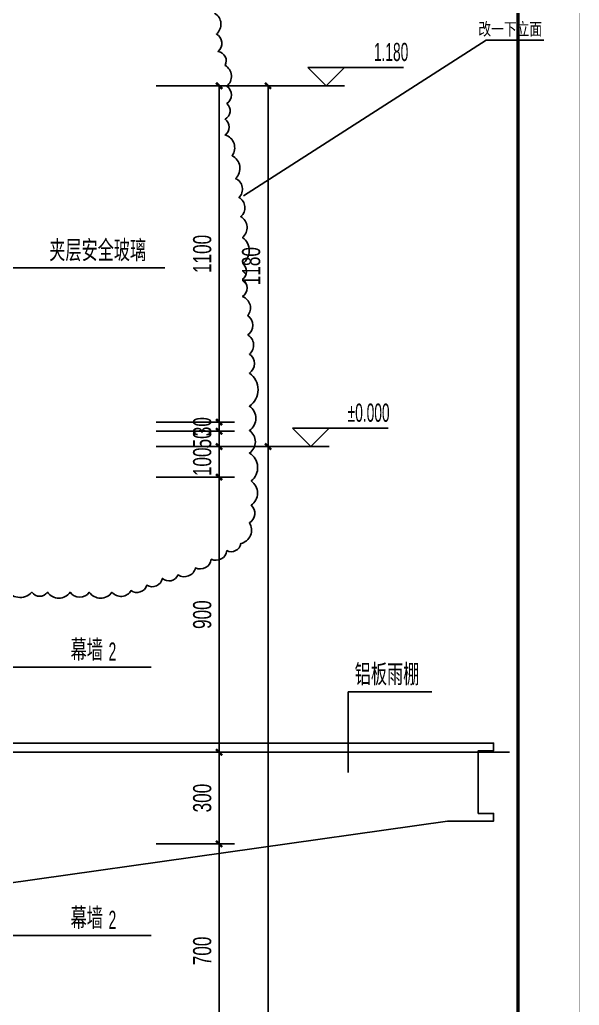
# Model space of a CAD drawing. Extents: x 57342 to 87103, y 19822 to 43940.
# Drawn here: x 85273 to 87103, y 28654 to 31878 of the extents above; entities that cross this region are included whole.
import ezdxf

# ---------------------------------------------------------------- set-up
doc = ezdxf.new("R2010")
doc.units = 0
doc.header["$LTSCALE"] = 1000
doc.header["$MEASUREMENT"] = 0
for name, color, linetype in [('01-标注_尺寸', 124, 'Continuous'), ('01-标注_标高', 200, 'Continuous'), ('01-标注_符号', 200, 'Continuous'), ('02-TEXT_标注', 130, 'Continuous'), ('D_铝板', 181, 'Continuous')]:
    doc.layers.add(name, color=color, linetype=linetype)
doc.layers.add('04-不打印_辅助线', color=165, linetype='Continuous', plot=False)
doc.layers.add('DIM_MODI', color=6, linetype='Continuous', plot=False)
doc.styles.add('_TCH_DIM', font='ros.shx', dxfattribs={"width": 0.8, "bigfont": 'jd.shx'})
doc.styles.add('_TCH_DIM_T3', font='ros.shx', dxfattribs={"width": 0.705882, "bigfont": 'jd.shx'})
doc.styles.add('_TCH_LABEL', font='STXIHEI_0.TTF', dxfattribs={"width": 0.75})
doc.dimstyles.new('_TCH_ARCH&&20', dxfattribs={"dimtxt": 59.5, "dimasz": 20, "dimexe": 50, "dimexo": 60, "dimgap": 25.25, "dimtad": 1, "dimdec": 0, "dimzin": 0, "dimdsep": 46, "dimtxsty": '_TCH_DIM_T3', "dimblk": 'ARCHTICK', "dimcen": 0.09, "dimclrt": 7, "dimazin": 2, "dimtfac": 1, "dimtdec": 0, "dimtix": 1, "dimtmove": 2, "dimatfit": 3, "dimfxl": 0, "dimtolj": 1, "dimtzin": 0, "dimarcsym": 0})

# ---------------------------------------------------------------- blocks, each defined once
blk = doc.blocks.new('图框-A1+1-4')
for points, const_width in [([(0, 0), (1051, 0), (1051, 594), (0, 594)], 0.05), ([(976, 584), (25, 584), (25, 10), (976, 10)], 0.5)]:
    blk.add_lwpolyline(points, close=True, dxfattribs=dict(const_width=const_width))
blk = doc.blocks.new('_ArchTick')
at = {"color": 0, "linetype": 'ByBlock', "const_width": 0.4}
blk.add_lwpolyline([(-0.5, -0.5), (0.5, 0.5)], dxfattribs=at)
blk = doc.blocks.new('*D152')
at = {"layer": '01-标注_尺寸', "color": 0, "lineweight": -2, "transparency": 16777216}
for p, q in [((85719.6, 29181.6), (85974.9, 29181.6)), ((85924.9, 28481.6), (85924.9, 29181.6)), ((85719.6, 28481.6), (85974.9, 28481.6))]:
    blk.add_line(p, q, dxfattribs=at)
at = {"layer": 'Defpoints', "color": 0, "transparency": 16777216}
for p in [(85659.6, 29181.6), (85924.9, 29181.6), (85659.6, 28481.6)]:
    blk.add_point(p, dxfattribs=at)
at = {"layer": '01-标注_尺寸', "color": 0, "lineweight": -2, "transparency": 16777216, "xscale": 20, "yscale": 20, "zscale": 20}
for p, rotation in [((85924.9, 29181.6), 90), ((85924.9, 28481.6), 270)]:
    blk.add_blockref('_ArchTick', p, dxfattribs=dict(at, rotation=rotation))
at = {"layer": '01-标注_尺寸', "color": 7, "transparency": 16777216, "insert": (85869.9, 28831.6), "char_height": 59.5, "attachment_point": 5, "rotation": 90, "style": '_TCH_DIM_T3'}
blk.add_mtext('\\A1;700', dxfattribs=at)
blk = doc.blocks.new('*D153')
at = {"layer": '01-标注_尺寸', "color": 0, "lineweight": -2, "transparency": 16777216}
for p, q in [((85719.6, 29481.6), (85974.9, 29481.6)), ((85924.9, 29181.6), (85924.9, 29481.6)), ((85719.6, 29181.6), (85974.9, 29181.6))]:
    blk.add_line(p, q, dxfattribs=at)
at = {"layer": 'Defpoints', "color": 0, "transparency": 16777216}
for p in [(85659.6, 29481.6), (85924.9, 29481.6), (85659.6, 29181.6)]:
    blk.add_point(p, dxfattribs=at)
at = {"layer": '01-标注_尺寸', "color": 0, "lineweight": -2, "transparency": 16777216, "xscale": 20, "yscale": 20, "zscale": 20}
for p, rotation in [((85924.9, 29481.6), 90), ((85924.9, 29181.6), 270)]:
    blk.add_blockref('_ArchTick', p, dxfattribs=dict(at, rotation=rotation))
at = {"layer": '01-标注_尺寸', "color": 7, "transparency": 16777216, "insert": (85869.9, 29331.6), "char_height": 59.5, "attachment_point": 5, "rotation": 90, "style": '_TCH_DIM_T3'}
blk.add_mtext('\\A1;300', dxfattribs=at)
blk = doc.blocks.new('*D154')
at = {"layer": '01-标注_尺寸', "color": 0, "lineweight": -2, "transparency": 16777216}
for p, q in [((85719.6, 30381.6), (85974.9, 30381.6)), ((85924.9, 29481.6), (85924.9, 30381.6)), ((85719.6, 29481.6), (85974.9, 29481.6))]:
    blk.add_line(p, q, dxfattribs=at)
at = {"layer": 'Defpoints', "color": 0, "transparency": 16777216}
for p in [(85659.6, 30381.6), (85924.9, 30381.6), (85659.6, 29481.6)]:
    blk.add_point(p, dxfattribs=at)
at = {"layer": '01-标注_尺寸', "color": 0, "lineweight": -2, "transparency": 16777216, "xscale": 20, "yscale": 20, "zscale": 20}
for p, rotation in [((85924.9, 30381.6), 90), ((85924.9, 29481.6), 270)]:
    blk.add_blockref('_ArchTick', p, dxfattribs=dict(at, rotation=rotation))
at = {"layer": '01-标注_尺寸', "color": 7, "transparency": 16777216, "insert": (85869.9, 29931.6), "char_height": 59.5, "attachment_point": 5, "rotation": 90, "style": '_TCH_DIM_T3'}
blk.add_mtext('\\A1;900', dxfattribs=at)
blk = doc.blocks.new('*D155')
at = {"layer": '01-标注_尺寸', "color": 0, "lineweight": -2, "transparency": 16777216}
for p, q in [((85924.9, 30481.6), (85924.9, 30501.6)), ((85719.6, 30481.6), (85974.9, 30481.6)), ((85924.9, 30381.6), (85924.9, 30481.6)), ((85719.6, 30381.6), (85974.9, 30381.6)), ((85924.9, 30381.6), (85924.9, 30361.6))]:
    blk.add_line(p, q, dxfattribs=at)
at = {"layer": 'Defpoints', "color": 0, "transparency": 16777216}
for p in [(85659.6, 30481.6), (85924.9, 30481.6), (85659.6, 30381.6)]:
    blk.add_point(p, dxfattribs=at)
at = {"layer": '01-标注_尺寸', "color": 0, "lineweight": -2, "transparency": 16777216, "xscale": 20, "yscale": 20, "zscale": 20}
for p, rotation in [((85924.9, 30481.6), 270), ((85924.9, 30381.6), 90)]:
    blk.add_blockref('_ArchTick', p, dxfattribs=dict(at, rotation=rotation))
at = {"layer": '01-标注_尺寸', "color": 7, "transparency": 16777216, "insert": (85869.9, 30431.6), "char_height": 59.5, "attachment_point": 5, "rotation": 90, "style": '_TCH_DIM_T3'}
blk.add_mtext('\\A1;100', dxfattribs=at)
blk = doc.blocks.new('*D156')
at = {"layer": '01-标注_尺寸', "color": 0, "lineweight": -2, "transparency": 16777216}
for p, q in [((85719.6, 30531.6), (85974.9, 30531.6)), ((85924.9, 30531.6), (85924.9, 30551.6)), ((85924.9, 30481.6), (85924.9, 30531.6)), ((85719.6, 30481.6), (85974.9, 30481.6)), ((85924.9, 30481.6), (85924.9, 30461.6))]:
    blk.add_line(p, q, dxfattribs=at)
at = {"layer": 'Defpoints', "color": 0, "transparency": 16777216}
for p in [(85659.6, 30531.6), (85924.9, 30531.6), (85659.6, 30481.6)]:
    blk.add_point(p, dxfattribs=at)
at = {"layer": '01-标注_尺寸', "color": 0, "lineweight": -2, "transparency": 16777216, "xscale": 20, "yscale": 20, "zscale": 20}
for p, rotation in [((85924.9, 30531.6), 270), ((85924.9, 30481.6), 90)]:
    blk.add_blockref('_ArchTick', p, dxfattribs=dict(at, rotation=rotation))
at = {"layer": '01-标注_尺寸', "color": 7, "transparency": 16777216, "insert": (85869.9, 30506.6), "char_height": 59.5, "attachment_point": 5, "rotation": 90, "style": '_TCH_DIM_T3'}
blk.add_mtext('\\A1;50', dxfattribs=at)
blk = doc.blocks.new('*D157')
at = {"layer": '01-标注_尺寸', "color": 0, "lineweight": -2, "transparency": 16777216}
for p, q in [((85924.9, 30561.6), (85924.9, 30581.6)), ((85719.6, 30561.6), (85974.9, 30561.6)), ((85719.6, 30531.6), (85974.9, 30531.6)), ((85924.9, 30531.6), (85924.9, 30561.6)), ((85924.9, 30531.6), (85924.9, 30511.6))]:
    blk.add_line(p, q, dxfattribs=at)
at = {"layer": 'Defpoints', "color": 0, "transparency": 16777216}
for p in [(85659.6, 30561.6), (85659.6, 30531.6), (85924.9, 30561.6)]:
    blk.add_point(p, dxfattribs=at)
at = {"layer": '01-标注_尺寸', "color": 0, "lineweight": -2, "transparency": 16777216, "xscale": 20, "yscale": 20, "zscale": 20}
for p, rotation in [((85924.9, 30561.6), 270), ((85924.9, 30531.6), 90)]:
    blk.add_blockref('_ArchTick', p, dxfattribs=dict(at, rotation=rotation))
at = {"layer": '01-标注_尺寸', "color": 7, "transparency": 16777216, "insert": (85869.9, 30546.6), "char_height": 59.5, "attachment_point": 5, "rotation": 90, "style": '_TCH_DIM_T3'}
blk.add_mtext('\\A1;30', dxfattribs=at)
blk = doc.blocks.new('*D158')
at = {"layer": '01-标注_尺寸', "color": 0, "lineweight": -2, "transparency": 16777216}
for p, q in [((85719.6, 31661.6), (85974.9, 31661.6)), ((85924.9, 30561.6), (85924.9, 31661.6)), ((85719.6, 30561.6), (85974.9, 30561.6))]:
    blk.add_line(p, q, dxfattribs=at)
at = {"layer": 'Defpoints', "color": 0, "transparency": 16777216}
for p in [(85659.6, 31661.6), (85924.9, 31661.6), (85659.6, 30561.6)]:
    blk.add_point(p, dxfattribs=at)
at = {"layer": '01-标注_尺寸', "color": 0, "lineweight": -2, "transparency": 16777216, "xscale": 20, "yscale": 20, "zscale": 20}
for p, rotation in [((85924.9, 31661.6), 90), ((85924.9, 30561.6), 270)]:
    blk.add_blockref('_ArchTick', p, dxfattribs=dict(at, rotation=rotation))
at = {"layer": '01-标注_尺寸', "color": 7, "transparency": 16777216, "insert": (85869.9, 31111.6), "char_height": 59.5, "attachment_point": 5, "rotation": 90, "style": '_TCH_DIM_T3'}
blk.add_mtext('\\A1;1100', dxfattribs=at)
blk = doc.blocks.new('*D159')
at = {"layer": '01-标注_尺寸', "color": 0, "lineweight": -2, "transparency": 16777216}
for p, q in [((85861.8, 30481.6), (86134.9, 30481.6)), ((86084.9, 26081.6), (86084.9, 30481.6)), ((85861.8, 26081.6), (86134.9, 26081.6))]:
    blk.add_line(p, q, dxfattribs=at)
at = {"layer": 'Defpoints', "color": 0, "transparency": 16777216}
for p in [(85801.8, 30481.6), (86084.9, 30481.6), (85801.8, 26081.6)]:
    blk.add_point(p, dxfattribs=at)
at = {"layer": '01-标注_尺寸', "color": 0, "lineweight": -2, "transparency": 16777216, "xscale": 20, "yscale": 20, "zscale": 20}
for p, rotation in [((86084.9, 30481.6), 90), ((86084.9, 26081.6), 270)]:
    blk.add_blockref('_ArchTick', p, dxfattribs=dict(at, rotation=rotation))
at = {"layer": '01-标注_尺寸', "color": 7, "transparency": 16777216, "insert": (86029.9, 28281.6), "char_height": 59.5, "attachment_point": 5, "rotation": 90, "style": '_TCH_DIM_T3'}
blk.add_mtext('\\A1;5500', dxfattribs=at)
blk = doc.blocks.new('*D160')
at = {"layer": '01-标注_尺寸', "color": 0, "lineweight": -2, "transparency": 16777216}
for p, q in [((85861.8, 31661.6), (86134.9, 31661.6)), ((86084.9, 30481.6), (86084.9, 31661.6)), ((85861.8, 30481.6), (86134.9, 30481.6))]:
    blk.add_line(p, q, dxfattribs=at)
at = {"layer": 'Defpoints', "color": 0, "transparency": 16777216}
for p in [(85801.8, 31661.6), (86084.9, 31661.6), (85801.8, 30481.6)]:
    blk.add_point(p, dxfattribs=at)
at = {"layer": '01-标注_尺寸', "color": 0, "lineweight": -2, "transparency": 16777216, "xscale": 20, "yscale": 20, "zscale": 20}
for p, rotation in [((86084.9, 31661.6), 90), ((86084.9, 30481.6), 270)]:
    blk.add_blockref('_ArchTick', p, dxfattribs=dict(at, rotation=rotation))
at = {"layer": '01-标注_尺寸', "color": 7, "transparency": 16777216, "insert": (86029.9, 31071.6), "char_height": 59.5, "attachment_point": 5, "rotation": 90, "style": '_TCH_DIM_T3'}
blk.add_mtext('\\A1;1180', dxfattribs=at)

msp = doc.modelspace()

# ---------------------------------------------------------------- linework, layer by layer
at = {"layer": '01-标注_标高'}
for p, q in [((86274.9, 31661.6), (86214.9, 31721.6)), ((86214.9, 31721.6), (86527.9, 31721.6)), ((86274.9, 31661.6), (86334.9, 31721.6)), ((86134.9, 31661.6), (86334.9, 31661.6)), ((86224.9, 30481.6), (86164.9, 30541.6)), ((86164.9, 30541.6), (86477.9, 30541.6)), ((86224.9, 30481.6), (86284.9, 30541.6)), ((86084.9, 30481.6), (86284.9, 30481.6))]:
    msp.add_line(p, q, dxfattribs=at)
at = {"layer": '01-标注_符号'}
for p, q in [((85222.2, 31066.6), (85341.6, 31066.6)), ((85341.6, 31066.6), (85747.3, 31066.6)), ((85222.2, 29760.1), (85418.3, 29760.1)), ((85418.3, 29760.1), (85702.4, 29760.1)), ((86346.6, 29415.5), (86346.6, 29679.7)), ((86346.6, 29679.7), (86620.8, 29679.7)), ((85222.2, 28882.6), (85418.3, 28882.6)), ((85418.3, 28882.6), (85702.4, 28882.6))]:
    msp.add_line(p, q, dxfattribs=at)
at = {"layer": '04-不打印_辅助线'}
msp.add_lwpolyline([(84222.2, 29481.6), (86874.7, 29481.6)], dxfattribs=at)
at = {"layer": 'D_铝板'}
msp.add_lwpolyline([(85222.2, 29051.6), (86672.2, 29256.6), (86822.2, 29256.6), (86822.2, 29281.6), (86772.2, 29281.6), (86772.2, 29486.6), (86822.2, 29486.6), (86822.2, 29511.6), (85022.2, 29511.6), (85022.2, 29051.6)], close=True, dxfattribs=at)
at = {"layer": 'DIM_MODI'}
for p, q in [((86004.2, 31302.1), (86798.7, 31811.1)), ((86798.7, 31811.1), (86986.6, 31811.1))]:
    msp.add_line(p, q, dxfattribs=at)
msp.add_lwpolyline([(85227.2, 30016.3, 0.520567), (85312.6, 30004.9, 0.520567), (85312.6, 30004.9, 0.520567), (85363.8, 30004.9, 0.520567), (85363.8, 30004.9, 0.520567), (85437.8, 30004.9, 0.520567), (85437.8, 30004.9, 0.520567), (85500.4, 30004.9, 0.520567), (85500.4, 30004.9, 0.520567), (85574.5, 30004.9, 0.520567), (85574.5, 30004.9, 0.520567), (85637.1, 30010.6, 0.520567), (85637.1, 30010.6, 0.520567), (85688.3, 30027.7, 0.520567), (85688.3, 30027.7, 0.520567), (85739.6, 30050.4, 0.520567), (85739.6, 30050.4, 0.520567), (85790.8, 30061.8, 0.520567), (85790.8, 30061.8, 0.520567), (85847.7, 30084.6, 0.520567), (85847.7, 30084.6, 0.520567), (85899, 30113, 0.520567), (85899, 30113, 0.520567), (85950.2, 30141.4, 0.520567), (85950.2, 30141.4, 0.520567), (85995.7, 30164.2, 0.520567), (85995.7, 30164.2, 0.520567), (86024.2, 30232.4, 0.520567), (86029.9, 30289.3, 0.520567), (86029.9, 30289.3, 0.520567), (86029.9, 30369, 0.520567), (86029.9, 30369, 0.520567), (86024.2, 30460, 0.520567), (86024.2, 30460, 0.520567), (86024.2, 30533.9, 0.520567), (86024.2, 30533.9, 0.520567), (86024.2, 30613.6, 0.520567), (86024.2, 30613.6, 0.520567), (86024.2, 30721.6, 0.520567), (86024.2, 30721.6, 0.520567), (86024.2, 30784.2, 0.520567), (86024.2, 30784.2, 0.520567), (86018.5, 30846.8, 0.520567), (86018.5, 30846.8, 0.520567), (86018.5, 30909.3, 0.520567), (86018.5, 30909.3, 0.520567), (86001.4, 30971.9, 0.520567), (86001.4, 30971.9, 0.520567), (86001.4, 31028.8, 0.520567), (86001.4, 31028.8, 0.520567), (86001.4, 31080, 0.520567), (86001.4, 31080, 0.520567), (86001.4, 31165.3, 0.520567), (86001.4, 31165.3, 0.520567), (85995.7, 31233.6, 0.520567), (85995.7, 31233.6, 0.520567), (85990.1, 31296.1, 0.520567), (85990.1, 31296.1, 0.520567), (85978.7, 31358.7, 0.520567), (85978.7, 31358.7, 0.520567), (85967.3, 31432.7, 0.520567), (85967.3, 31432.7, 0.520567), (85944.5, 31500.9, 0.520567), (85944.5, 31500.9, 0.520567), (85944.5, 31552.1, 0.520567), (85944.5, 31552.1, 0.520567), (85950.2, 31603.3, 0.520567), (85950.2, 31603.3, 0.520567), (85950.2, 31660.2, 0.520567), (85950.2, 31660.2, 0.520567), (85944.5, 31728.5, 0.520567), (85944.5, 31728.5, 0.520567), (85921.7, 31774, 0.520567), (85921.7, 31774, 0.520567), (85916, 31830.8, 0.520567), (85916, 31830.8, 0.520567), (85910.3, 31899.1, 0.520567)], format="xyb", dxfattribs=at)

# ---------------------------------------------------------------- block references
at = {"xscale": 20, "yscale": 20, "zscale": 20, "rotation": 270}
msp.add_blockref('图框-A1+1-4', (75222.2, 43939.3), dxfattribs=at)

# ---------------------------------------------------------------- texts
at = {"layer": '02-TEXT_标注'}
for s, height, style, width, p in [('改一下立面', 40.78, '_TCH_LABEL', 0.75, (86772.6, 31827)), ('1.180', 59.5, '_TCH_DIM', 0.564706, (86431.1, 31742.6)), ('夹层安全玻璃', 69.46, '_TCH_DIM', 0.8, (85369.5, 31087.6)), ('%%P0.000', 59.5, '_TCH_DIM', 0.564706, (86345.3, 30562.6)), ('幕墙', 69.46, '_TCH_DIM', 0.8, (85439.3, 29781.1)), ('2', 59.5, '_TCH_DIM', 0.564706, (85563.5, 29781.1)), ('铝板雨棚', 69.46, '_TCH_DIM', 0.8, (86368.4, 29700.7)), ('幕墙', 69.46, '_TCH_DIM', 0.8, (85439.3, 28903.6)), ('2', 59.5, '_TCH_DIM', 0.564706, (85563.5, 28903.6))]:
    msp.add_text(s, height=height, dxfattribs=dict(at, style=style, width=width)).set_placement(p)

# ---------------------------------------------------------------- dimensions: what is measured, and where the dimension line sits
at = {"layer": '01-标注_尺寸'}
for p1, p2, distance, picture, middle in [((85659.6, 30561.6), (85659.6, 31661.6), -265.2, '*D158', (85869.9, 31111.6)), ((85801.8, 30481.6), (85801.8, 31661.6), -283.1, '*D160', (86029.9, 31071.6)), ((85659.6, 30531.6), (85659.6, 30561.6), -265.2, '*D157', (85869.9, 30546.6)), ((85659.6, 30481.6), (85659.6, 30531.6), -265.2, '*D156', (85869.9, 30506.6)), ((85659.6, 30381.6), (85659.6, 30481.6), -265.2, '*D155', (85869.9, 30431.6)), ((85659.6, 29481.6), (85659.6, 30381.6), -265.2, '*D154', (85869.9, 29931.6)), ((85659.6, 29181.6), (85659.6, 29481.6), -265.2, '*D153', (85869.9, 29331.6)), ((85659.6, 28481.6), (85659.6, 29181.6), -265.2, '*D152', (85869.9, 28831.6))]:
    dim = msp.add_aligned_dim(p1=p1, p2=p2, distance=distance, dimstyle='_TCH_ARCH&&20', dxfattribs=at)
    dim.commit()
    dim.dimension.update_dxf_attribs({"geometry": picture, "text_midpoint": middle})
dim = msp.add_aligned_dim(p1=(85801.8, 26081.6), p2=(85801.8, 30481.6), distance=-283.1, text='5500', dimstyle='_TCH_ARCH&&20', dxfattribs=at)
dim.commit()
dim.dimension.update_dxf_attribs({"geometry": '*D159', "text_midpoint": (86029.9, 28281.6)})

doc.saveas('drawing.dxf')
